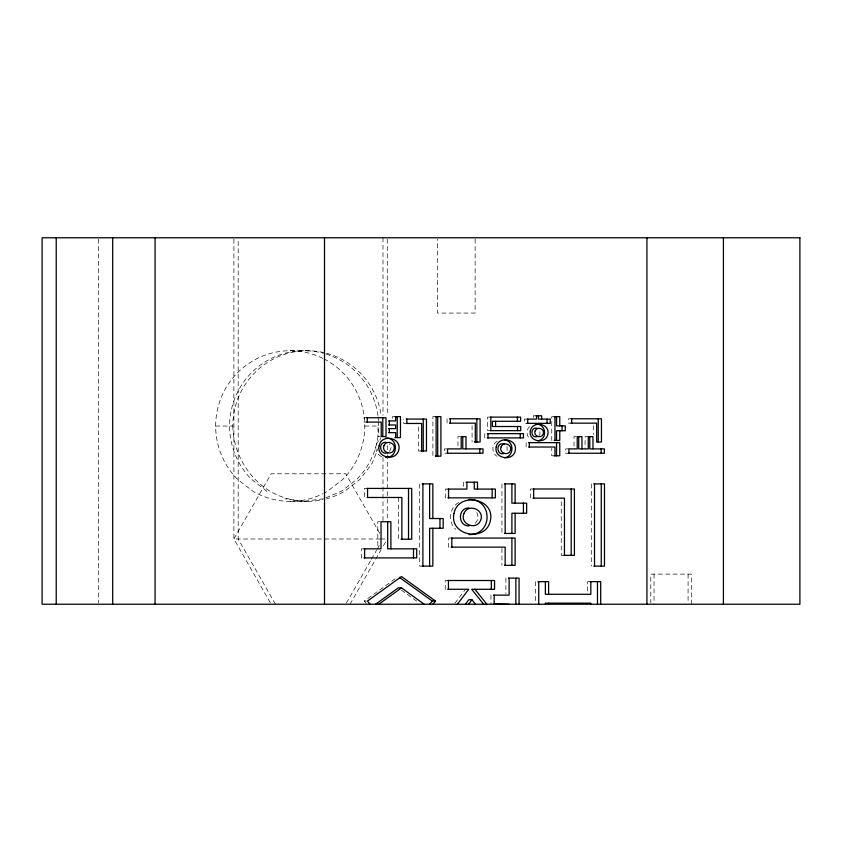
<?xml version="1.0" encoding="UTF-8"?>
<svg xmlns="http://www.w3.org/2000/svg" width="842" height="842" viewBox="0 0 842 842"><rect width="100%" height="100%" fill="white"/><g stroke="black" fill="none" stroke-linecap="round" stroke-linejoin="round"><path stroke-width="0.63" stroke-dasharray="4.21 3.16" d="M380.047 440.334L380.384 437.735M507.105 450.659L507.105 446.86L505.989 445.239M378.868 446.744L371.922 463.7L360.071 479.298L344.641 491.265A75.306 74.538 -90 0 1 326.654 498.79M346.346 603.104L370.775 560.372M371.417 559.246L376.553 550.258M377.195 549.131L379.763 544.627M349.998 604.23L375.058 560.372M375.7 559.246L380.837 550.258M383.415 545.753L385.983 541.259M389.478 451.522L391.077 447.712L389.478 443.881M475.372 523.25C478.793 519.84 478.793 514.02 475.372 510.61M538.975 435.546L539.943 434.146L539.943 430.862M454.901 603.23L464.752 590.274M378.616 440.903C373.595 445.429 375.532 454.427 381.858 456.659M529.576 426.599C526.155 429.662 526.155 435.44 529.576 438.493M497.085 441.166C491.507 444.365 491.507 453.143 497.085 456.353M458.606 502.537C449.218 507.947 447.639 522.198 455.827 529.386M366.217 603.44L364.249 601.083L397.213 577.307M325.843 497.78L341.42 491.265L356.861 479.298A75.306 74.538 90 0 0 378.595 422.126M323.444 498.79L303.752 501.358L284.859 498.79M290.216 350.735L307.362 350.735M535.891 415.79L533.344 415.79L533.344 418M394.845 416.611L392.456 416.611L392.456 418.769M435.051 416.611L432.904 416.611L432.904 456.153L435.303 456.153M554.141 416.611L551.752 416.611L551.752 440.45L554.141 440.45M489.749 417.116L487.602 417.116L487.602 430.641L489.749 430.641M367.28 417.748L364.07 417.748L364.07 422.105L367.28 422.105M571.644 418.79L568.434 418.79L568.434 423.147L570.929 423.147M526.66 419.106L524.513 419.106L524.513 423.337L527.734 423.337M406.854 423.463L403.634 423.463L403.634 419.063M215.668 426.041L232.824 426.041A75.306 74.538 90 0 1 325.412 352.977M364.754 426.041L378.69 426.041M380.384 436.545L377.995 436.545L377.995 424.736M460.374 436.64L457.974 436.64L457.974 448.891M576.17 436.64L574.023 436.64L574.023 448.891M588.59 436.64L585.064 436.64L585.064 448.891M446.797 448.891L444.313 448.891L444.313 453.249L446.46 453.249M568.897 448.891L565.677 448.891L565.677 453.249L567.824 453.249M420.842 450.986L418.453 450.986L418.453 424.778M554.141 455.796L551.752 455.796L551.752 448.281M367.565 488.423L364.344 488.423L364.344 497.485L367.565 497.485M447.933 489.086L445.313 489.086L445.313 497.864L447.923 497.864M533.07 488.992L530.439 488.992L530.439 498.148L533.66 498.148M290.216 501.358L307.362 501.358M380.268 521.745L377.805 521.745L377.805 547.542M450.786 538.07L448.639 538.07L448.639 547.132L450.786 547.132M380.363 539.006L233.897 539.006L233.897 239.086M380.731 539.006L386.194 539.006M363.533 548.837L361.397 548.837L361.397 557.899L363.533 557.899M563.382 555.352L561.235 555.352L561.235 498.148M422.894 566.108L419.674 566.108L419.674 483.897M447.786 580.506L445.229 580.506L445.229 589.284L448.439 589.284M589.758 581.633L587.611 581.633L587.611 594.284M364.249 601.083L366.396 601.083M401.371 590.095L418.895 602.746M266.882 491.265L251.442 479.298A75.306 74.538 90 0 1 239.591 388.394A75.306 74.538 90 0 1 323.444 353.303M379.763 533.386L345.704 473.793L271.166 473.793L233.897 539.006L271.166 604.23M275.45 604.23L238.181 539.006L238.181 239.086M232.824 426.041C233.266 452.459 247.474 477.54 270.093 491.265A75.306 74.538 -90 0 0 322.886 499.706M691.303 604.23L691.303 574.107L650.813 574.107L650.813 602.914M688.082 574.107L688.082 602.914M654.034 574.107L654.034 604.23M593.442 425.663L593.442 434.451M591.294 483.897L591.294 566.108M535.512 581.633L535.512 602.977M526.113 442.671L526.113 447.028M505.895 578.138L505.895 593.831M501.937 483.897L501.937 533.449M501.937 548.437L501.937 565.35M490.96 595.136L490.96 603.914M484.771 433.641L484.771 437.903M475.13 239.065L475.13 313.077L437.472 313.077L437.472 239.065M472.078 425.663L472.078 441.997M463.668 482.192L463.668 486.792M447.06 418.79L447.06 423.147M398.645 497.485L398.645 539.206M387.267 239.086L387.267 415.359M387.267 445.607L387.267 453.501M387.267 454.817L387.267 520.588M382.984 237.77L382.984 415.359M382.984 457.448L382.984 520.588M98.577 239.086L98.577 602.914M326.654 353.303A75.306 74.538 90 0 1 381.184 415.559M322.907 358.366A75.306 74.538 90 0 0 229.529 382.3A75.306 74.538 90 0 0 237.507 479.298L252.937 491.265A75.306 74.538 -90 0 0 322.907 493.728M324.075 358.955A75.306 74.538 90 0 1 342.926 479.298L327.485 491.265A75.306 74.538 -90 0 1 324.075 493.138M325.928 354.019A75.306 74.538 90 0 1 377.963 415.559M378.132 416.874A75.306 74.538 90 0 1 378.511 420.811"/><path stroke-width="1.26" d="M465.479 604.23L468.741 599.757L471.952 599.757L475.456 604.23M468.699 604.23L471.952 599.757M457.364 604.23L468.731 589.284L447.755 589.284M429.683 604.23L432.304 601.083L435.524 601.083L432.904 604.23M375.606 604.23L398.277 587.863L401.497 587.863L424.168 604.23M378.816 604.23L401.497 587.863M537.712 440.819C548.016 439.408 546.132 423.442 535.912 424.105M504.453 457.743C514.451 456.511 514.451 440.998 504.453 439.766M385.71 442.26C377.511 442.313 380.1 455.838 387.741 452.722M504.379 453.385C495.812 456.49 495.812 441.029 504.379 444.134M537.564 436.503C530.092 439.24 530.092 425.768 537.564 428.504M469.015 507.958C457.574 507.684 457.574 526.176 469.015 525.903M385.752 457.427C398.592 458.101 398.582 437.377 385.752 438.04M469.015 534.586C493.086 535.07 493.086 498.98 469.015 499.464M535.891 415.79L541.659 415.79L541.659 419.106M394.845 416.611L400.466 416.611L400.466 437.587L394.845 437.587M435.303 416.611L440.913 416.611L440.913 456.153L435.303 456.153M554.141 416.611L559.762 416.611L559.762 425.873M490.202 417.116L520.63 417.116L520.63 421.284L492.402 421.284L492.402 426.515L520.724 426.515L520.724 430.641L490.202 430.641M366.565 417.748L386.004 417.748L386.004 436.545L381.215 436.545L381.215 422.105L366.596 422.105M449.649 418.79L480.087 418.79L480.087 441.997L474.478 441.997M571.023 418.79L601.451 418.79L601.451 441.997L596.662 441.997L596.662 423.147L570.929 423.147M406.244 419.063L426.462 419.063L426.462 450.986L420.842 450.986M527.039 419.106L536.564 419.106L536.564 415.79M388.646 420.926L395.677 420.926L395.677 416.611M449.565 423.147L475.298 423.147L475.298 441.997M527.018 423.337L550.268 423.337L550.268 419.106L538.438 419.106L538.438 415.79M406.107 423.463L421.674 423.463L421.674 450.986M388.646 424.968L395.677 424.968L395.677 428.599L388.646 428.599M388.646 432.641L395.677 432.641L395.677 437.587M487.392 433.641L523.471 433.641L523.471 437.903L487.392 437.903M554.141 440.45L559.762 440.45L559.762 430.736M528.65 442.671L559.762 442.671L559.762 455.796L554.141 455.796M528.671 447.028L554.962 447.028L554.962 455.796M446.944 453.249L483.013 453.249L483.013 448.891L462.763 448.891L462.763 436.64M568.308 453.249L604.388 453.249L604.388 448.891L589.768 448.891L589.768 436.64M466.026 482.192L477.488 482.192L477.488 489.086M422.158 483.897L432.851 483.897L432.851 518.535M504.421 483.897L515.115 483.897L515.115 503.148M593.789 483.897L604.472 483.897L604.472 566.108L593.789 566.108M366.944 488.423L411.727 488.423L411.727 539.206L401.108 539.206M447.933 489.086L466.889 489.086L466.889 482.192M533.07 488.992L574.412 488.992L574.412 555.352L563.73 555.352M447.923 497.864L495.38 497.864L495.38 489.086L474.267 489.086L474.267 482.192M533.007 498.148L564.456 498.148L564.456 555.352M504.421 533.449L515.115 533.449L515.115 513.252M451.217 538.07L515.115 538.07L515.115 565.35L504.421 565.35M451.238 547.132L505.158 547.132L505.158 565.35M363.912 548.837L381.026 548.837L381.026 521.745L390.888 521.745L390.888 548.837M363.997 557.899L416.716 557.899L416.716 548.837L387.678 548.837L387.678 521.745M422.158 566.108L432.851 566.108L432.851 528.26M508.389 578.138L519.072 578.138L519.072 604.23M447.786 580.506L494.549 580.506L494.549 589.284L471.688 589.284L483.645 604.23M537.975 581.633L548.595 581.633L548.595 594.284M590.074 581.633L600.693 581.633L600.693 604.23M493.454 595.136L509.115 595.136L509.115 578.138M493.454 603.914L509.115 604.23M435.524 601.083L401.497 576.538L367.47 601.083L370.091 604.23M399.34 577.307L432.304 601.083M474.909 589.284L486.865 604.23M723.415 237.77L723.415 604.23M646.93 237.77L646.93 604.23M601.167 448.891L601.167 453.249M601.262 483.897L601.262 566.108M598.241 418.79L598.241 441.997M597.473 581.633L597.473 604.23M594.515 483.897L594.515 566.108M592.978 448.891L592.978 436.64L588.284 436.64L588.284 448.891L578.717 448.891L578.717 436.64M590.831 581.633L590.831 594.284L545.374 594.284L545.374 581.633M590.831 604.23L590.831 603.156L545.374 603.156L545.374 604.23M581.938 448.891L581.938 436.64L577.233 436.64L577.233 448.891L568.897 448.891L568.897 453.249M571.644 418.79L571.644 423.147M571.192 488.992L571.192 555.352M562.088 425.873L562.088 430.736M556.541 416.611L556.541 425.873L565.298 425.873L565.298 430.736L556.541 430.736L556.541 440.45M556.541 442.671L556.541 455.796M554.962 416.611L554.962 440.45M548.595 603.156L548.595 604.23M547.047 419.106L547.047 423.337M538.733 581.633L538.733 604.23M533.66 488.992L533.66 498.148M529.334 442.671L529.334 447.028M527.734 419.106L527.734 423.337M523.419 503.148L523.419 513.252M520.251 433.641L520.251 437.903M517.504 426.515L517.504 430.641M517.409 417.116L517.409 421.284M515.862 578.138L515.862 604.23M511.894 483.897L511.894 503.148L526.639 503.148L526.639 513.252L511.894 513.252L511.894 533.449M511.894 538.07L511.894 565.35M505.158 483.897L505.158 533.449M495.612 421.284L495.612 426.515M494.18 595.136L494.18 603.914M492.16 489.086L492.16 497.864M491.328 580.506L491.328 589.284M490.823 417.116L490.823 430.641M487.992 433.641L487.992 437.903M479.793 448.891L479.793 453.249M476.867 418.79L476.867 441.997M465.984 448.891L465.984 436.64L461.195 436.64L461.195 448.891L447.534 448.891L447.534 453.249M451.849 538.07L451.849 547.132M450.281 418.79L450.281 423.147M448.533 489.086L448.533 497.864M448.439 580.506L448.439 589.284M439.956 518.535L439.956 528.26M437.703 416.611L437.703 456.153M436.124 416.611L436.124 456.153M429.63 483.897L429.63 518.535L443.176 518.535L443.176 528.26L429.63 528.26L429.63 566.108M423.242 419.063L423.242 450.986M422.894 483.897L422.894 566.108M413.496 548.837L413.496 557.899M408.517 488.423L408.517 539.206M406.854 419.063L406.854 423.463M401.866 539.206L401.866 497.485L367.565 497.485L367.565 488.423M397.245 416.611L397.245 437.587M389.33 420.926L389.33 424.968M389.33 428.599L389.33 432.641M382.784 417.748L382.784 436.545M367.28 417.748L367.28 422.105M364.607 548.837L364.607 557.899M324.507 237.77L324.507 604.23M155.065 237.77L155.065 604.23M112.702 237.77L112.702 604.23M56.225 237.77L56.225 604.23M379.111 445.818C376.258 458.08 396.593 461.921 398.803 449.691C401.676 437.387 381.279 433.535 379.111 445.818M453.975 513.536C448.986 535.859 486.15 542.795 490.402 520.514C495.37 498.243 458.153 491.36 453.975 513.536M496.212 446.913C493.57 458.627 513.031 462.174 515.251 450.607C517.883 438.882 498.422 435.346 496.212 446.913M530.355 430.872C527.955 441.608 545.827 444.944 547.868 434.23C550.258 423.515 532.365 420.2 530.355 430.872M384.005 445.639C381.247 451.922 391.393 456.238 393.898 449.775C396.666 443.502 386.457 439.103 384.005 445.639M463.942 513.504C459.374 524.029 476.404 531.028 480.603 520.356C485.192 509.873 468.078 502.8 463.942 513.504M535.144 430.862C532.944 435.924 541.143 439.282 543.153 434.146C545.363 429.104 537.133 425.705 535.144 430.862M501.137 446.86C498.601 452.659 508.021 456.627 510.326 450.659C512.862 444.86 503.442 440.892 501.137 446.86M799.9 237.77L42.1 237.77L42.1 604.23L799.9 604.23L799.9 237.77"/></g></svg>
